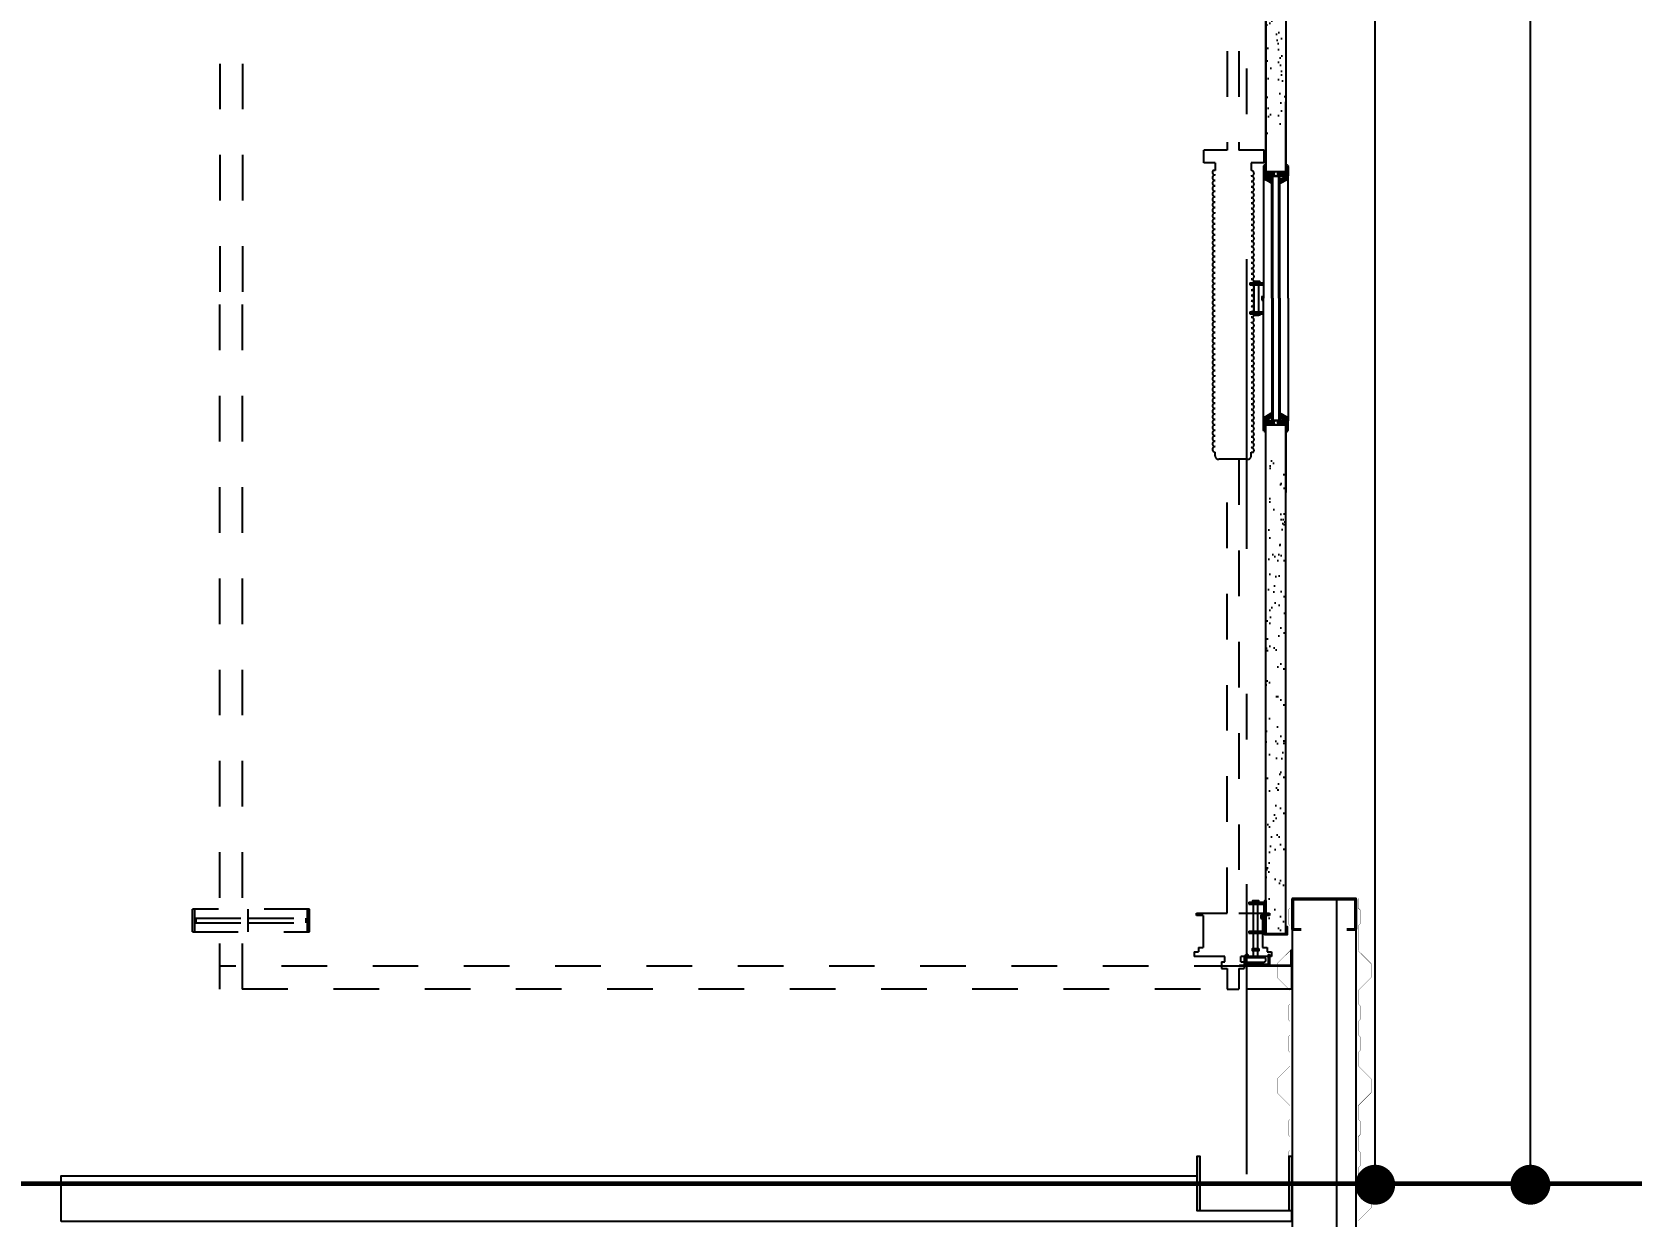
# Model space of a CAD drawing. Header units: millimetres. Extents: x -579 to 213, y -67 to 509.
# Drawn here: x -29.184 to -25.68, y 33.338 to 35.933 of the extents above; entities that cross this region are included whole.
import ezdxf
from ezdxf.xclip import XClip

# ---------------------------------------------------------------- set-up
doc = ezdxf.new("R2010")
doc.units = ezdxf.units.MM
doc.header["$LTSCALE"] = 0.1
for name, pattern in [('X REF - ANELO INST bind$0$X REF - ANELO$0$DASHDOT2', [12.7, 6.35, -3.175, 0, -3.175]), ('X REF - ANELO INST bind$0$X REF - ANELO$0$DASHED', [0.75, 0.5, -0.25]), ('X REF - ANELO INST bind$0$X REF - ANELO$0$TRAZOS', [19.05, 12.7, -6.35])]:
    doc.linetypes.add(name, pattern=pattern)
for name, color, linetype in [('00 - EJE-DIST -X-  MUROS', 92, 'Continuous'), ('X REF - ANELO INST bind$0$X REF - ANELO$0$A-CHAPA TRAPEZOIDAL', 8, 'Continuous'), ('X REF - ANELO INST bind$0$X REF - ANELO$0$A-TABIQUE PRY', 7, 'Continuous'), ('X REF - ANELO INST bind$0$X REF - ANELO$0$C-DOCK', 8, 'Continuous'), ('X REF - ANELO INST bind$0$X REF - ANELO$0$MET-COLUMNA METALICA', 7, 'Continuous'), ('X REF - ANELO INST bind$0$X REF - ANELO$0$MET-CORREAS DE CV', 7, 'Continuous'), ('X REF - ANELO INST bind$0$X REF - ANELO$0$MET-EJE CABRIADAS', 8, 'X REF - ANELO INST bind$0$X REF - ANELO$0$DASHDOT2'), ('X REF - ANELO INST bind$0$X REF - ANELO$0$MET-LANA VIDRIO', 8, 'Continuous')]:
    doc.layers.add(name, color=color, linetype=linetype)
doc.styles.add('ROMANS', font='romans.shx', dxfattribs={"width": 0.7})
doc.linetypes.add('X REF - ANELO INST bind$0$X REF - ANELO$0$REFERENCIAL CORTE TRANSVERSAL WM$0$BATTING', pattern='A,0.00254,-2.54,[134,ltypeshp.shx,S=2.54,R=0,X=-2.54,Y=0],-5.08,[134,ltypeshp.shx,S=2.54,R=180,X=2.54,Y=0],-2.54', length=10.16254)
doc.dimstyles.new('Cotas Replanteo', dxfattribs={"dimscale": 2.5, "dimtxt": 0.04, "dimasz": 0.035, "dimexe": 0.05, "dimexo": 0.05, "dimgap": 0.025, "dimtad": 1, "dimjust": 2, "dimzin": 0, "dimdsep": 46, "dimtxsty": 'ROMANS', "dimblk1": 'DOT', "dimblk2": 'OPEN90', "dimsah": 1, "dimcen": 0.12, "dimse1": 1, "dimclrd": 256, "dimclre": 256, "dimclrt": 256, "dimadec": 0, "dimazin": 0, "dimtfac": 1, "dimtix": 1, "dimtmove": 0, "dimatfit": 2, "dimldrblk": 'OPEN90', "dimfxl": 0.05, "dimtolj": 1, "dimtzin": 0, "dimlwe": 9, "dimarcsym": 1})
pattern_1 = [(45, (207.6872914, 39.7152925), (-0.000673519209, 0.000673519209), [])]
pattern_2 = [(90, (0.968357, -1.489519), (0.0021740063, 0.0010870032), [0, -0.0021740063])]
pattern_3 = [(90, (1.7830936, -1.489519), (-0.0021740063, 0.0010870032), [0, -0.0021740063])]

# ---------------------------------------------------------------- blocks, each defined once
blk = doc.blocks.new('X REF - ANELO INST bind$0$X REF - ANELO$0$COL MET 20')
at = {"layer": 'X REF - ANELO INST bind$0$X REF - ANELO$0$MET-COLUMNA METALICA'}
blk.add_hatch(color=256, dxfattribs=at).paths.add_polyline_path([(-0.0971, -0.0036, -0.414214), (-0.0935, 0), (0.0935, 0, -0.414214), (0.0971, -0.0036), (0.0971, -0.0568), (0.1045, -0.0568), (0.1045, 0.0615), (0.0971, 0.0615), (0.0971, 0.0083, -0.414214), (0.0935, 0.0047), (-0.0935, 0.0047, -0.414214), (-0.0971, 0.0083), (-0.0971, 0.0615), (-0.1045, 0.0615), (-0.1045, -0.0568), (-0.0971, -0.0568)])
blk.add_lwpolyline([(-0.0971, -0.0568), (-0.1045, -0.0568), (-0.1045, 0.0615), (-0.0971, 0.0615), (-0.0971, 0.0083, 0.414214), (-0.0935, 0.0047), (0.0935, 0.0047, 0.414214), (0.0971, 0.0083), (0.0971, 0.0615), (0.1045, 0.0615), (0.1045, -0.0568), (0.0971, -0.0568), (0.0971, -0.0036, 0.414214), (0.0935, 0), (-0.0935, 0, 0.414214), (-0.0971, -0.0036)], format="xyb", close=True, dxfattribs=at)
blk = doc.blocks.new('X REF - ANELO INST bind$0$X REF - ANELO$0$guia 2 planta')
for p, q in [((-2.5, 47.5), (20.5, 47.5)), ((-2.5, 45), (-2.5, 47.5)), ((-2.5, 45), (18, 45)), ((18, 0), (18, 45)), ((20.5, 0), (20.5, 47.5)), ((-2.5, 0), (0, 0)), ((5, -5), (13, -5)), ((5, -7.5), (13, -7.5))]:
    blk.add_line(p, q)
for centre, radius, start, end in [((5, 0), 7.5, 180, 270), ((5, 0), 5, 180, 270), ((13, 0), 7.5, 270, 0), ((13, 0), 5, 270, 0)]:
    blk.add_arc(centre, radius, start, end)
blk = doc.blocks.new('X REF - ANELO INST bind$0$X REF - ANELO$0$porton dock leveler')
at = {"layer": 'X REF - ANELO INST bind$0$X REF - ANELO$0$C-DOCK'}
h = blk.add_hatch(dxfattribs=at)
h.set_pattern_fill('ANSI31', color=256, scale=0.0003, style=0)
h.set_pattern_definition(pattern_1)
h.paths.add_polyline_path([(2.8397, 0), (2.8047, 0), (2.8047, -0.0025), (2.8372, -0.0025), (2.8372, -0.115), (2.8397, -0.115)])
h = blk.add_hatch(dxfattribs=at)
h.set_pattern_fill('AR-SAND', color=256, scale=0.001, style=0)
h.set_pattern_definition([(37.5, (273.470477, -5.519), (-0.0016000313, 0.048941324), [0, -0.038608, 0, -0.04318, 0, -0.041275]), (7.5, (273.47048, -5.519), (0.044952328, 0.07168251), [0, -0.020828, 0, -0.034798, 0, -0.013335]), (327.5, (273.439235, -5.519), (0.079099237, 0.0001437185), [0, -0.0127, 0, -0.04572, 0, -0.05969]), (317.5, (273.439235, -5.519), (0.076355645, 0.022292932), [0, -0.00635, 0, -0.029972, 0, -0.03429])])
h.paths.add_polyline_path([(0.2097, -0.0136), (-0.0168, -0.0136), (-0.0168, -0.058), (0.0231, -0.058), (0.0231, -0.05), (0.0281, -0.05), (0.0281, -0.058), (0.2097, -0.058)])
h.paths.add_polyline_path([(0.2857, -0.0136), (0.2097, -0.0136), (0.2097, -0.058), (0.2857, -0.058)])
h.paths.add_polyline_path([(1.0234, -0.0152, 0.321159), (1.0214, -0.0138), (0.2857, -0.0136), (0.2857, -0.058), (1.0102, -0.058, -0.104212), (1.0113, -0.0578, -0.060128), (1.0133, -0.058), (1.0214, -0.0578, 0.565524), (1.0233, -0.0547)])
at = {"layer": 'X REF - ANELO INST bind$0$X REF - ANELO$0$C-DOCK', "linetype": 'Continuous'}
h = blk.add_hatch(dxfattribs=at)
h.set_pattern_fill('DOTS', color=256, scale=0.034784, angle=90, style=0)
h.set_pattern_definition(pattern_3)
h.paths.add_polyline_path([(1.0875, -0.0086), (1.1073, -0.0082), (1.109, -0.0097), (1.1104, -0.0115), (1.1114, -0.0115), (1.1149, -0.0117), (1.1159, -0.0128), (1.1232, -0.0253), (1.1226, -0.0263), (1.1206, -0.0268), (1.1186, -0.0262), (1.1171, -0.0248), (1.1159, -0.0251), (1.1143, -0.0247), (1.1101, -0.0173), (1.109, -0.0172), (1.1081, -0.0178), (1.1078, -0.0305), (1.1072, -0.0317), (1.1061, -0.0326), (1.104, -0.0318), (1.1034, -0.0305), (1.1024, -0.0318), (1.1012, -0.0323), (1.0992, -0.032), (1.0986, -0.0306), (1.0985, -0.0152), (1.0977, -0.0143), (1.0971, -0.014), (1.0901, -0.0137), (1.0896, -0.0131), (1.0875, -0.0138), (1.0858, -0.0138), (1.0844, -0.0129), (1.0841, -0.0111), (1.0849, -0.01)])
h = blk.add_hatch(dxfattribs=at)
h.set_pattern_fill('DOTS', color=256, scale=0.034784, angle=90, style=0)
h.set_pattern_definition(pattern_2)
h.paths.add_polyline_path([(1.664, -0.0086), (1.6441, -0.0082), (1.6425, -0.0097), (1.6411, -0.0115), (1.64, -0.0115), (1.6365, -0.0117), (1.6356, -0.0128), (1.6283, -0.0253), (1.6289, -0.0263), (1.6309, -0.0268), (1.6328, -0.0262), (1.6344, -0.0248), (1.6356, -0.0251), (1.6371, -0.0247), (1.6414, -0.0173), (1.6425, -0.0172), (1.6434, -0.0178), (1.6437, -0.0305), (1.6443, -0.0317), (1.6453, -0.0326), (1.6475, -0.0318), (1.6481, -0.0305), (1.649, -0.0318), (1.6502, -0.0323), (1.6522, -0.032), (1.6528, -0.0306), (1.653, -0.0152), (1.6537, -0.0143), (1.6543, -0.014), (1.6614, -0.0137), (1.6618, -0.0131), (1.664, -0.0138), (1.6656, -0.0138), (1.667, -0.0129), (1.6673, -0.0111), (1.6665, -0.01)])
at = {"layer": 'X REF - ANELO INST bind$0$X REF - ANELO$0$C-DOCK'}
h = blk.add_hatch(dxfattribs=at)
h.set_pattern_fill('AR-SAND', color=256, scale=0.001, style=0)
h.set_pattern_definition([(142.5, (-270.719026, -5.519), (0.0016000313, 0.048941324), [0, -0.038608, 0, -0.04318, 0, -0.041275]), (172.5, (-270.719026, -5.519), (-0.044952328, 0.07168251), [0, -0.020828, 0, -0.034798, 0, -0.013335]), (212.5, (-270.687784, -5.519), (-0.079099237, 0.0001437185), [0, -0.0127, 0, -0.04572, 0, -0.05969]), (222.5, (-270.687784, -5.519), (-0.076355645, 0.022292932), [0, -0.00635, 0, -0.029972, 0, -0.03429])])
h.paths.add_polyline_path([(2.5417, -0.0136), (2.7682, -0.0136), (2.7682, -0.058), (2.7283, -0.058), (2.7283, -0.05), (2.7233, -0.05), (2.7233, -0.058), (2.5417, -0.058)])
h.paths.add_polyline_path([(2.4657, -0.0136), (2.5417, -0.0136), (2.5417, -0.058), (2.4657, -0.058)])
h.paths.add_polyline_path([(1.7281, -0.0152, -0.321159), (1.73, -0.0138), (2.4657, -0.0136), (2.4657, -0.058), (1.7412, -0.058, 0.104212), (1.7402, -0.0578, 0.060128), (1.7382, -0.058), (1.73, -0.0578, -0.565524), (1.7282, -0.0547)])
h = blk.add_hatch(dxfattribs=at)
h.set_pattern_fill('ANSI31', color=256, scale=0.0003, style=0)
h.set_pattern_definition(pattern_1)
h.paths.add_polyline_path([(2.7707, -0.0111), (2.7527, -0.0111), (2.7527, -0.0136), (2.7682, -0.0136), (2.7682, -0.058), (2.7312, -0.058), (2.7312, -0.06), (2.7707, -0.06)])
h.paths.add_polyline_path([(2.7312, -0.058), (2.7283, -0.058), (2.7283, -0.06), (2.7312, -0.06)])
h.paths.add_polyline_path([(2.7283, -0.058), (2.7233, -0.058), (2.7233, -0.06), (2.7283, -0.06)])
h.paths.add_polyline_path([(2.7233, -0.058), (2.6957, -0.058), (2.6957, -0.06), (2.7233, -0.06)])
at = {"layer": 'X REF - ANELO INST bind$0$X REF - ANELO$0$C-DOCK', "linetype": 'Continuous'}
h = blk.add_hatch(dxfattribs=at)
h.set_pattern_fill('DOTS', color=256, scale=0.034784, angle=90, style=0)
h.set_pattern_definition(pattern_3)
h.paths.add_polyline_path([(1.0873, -0.0631), (1.1082, -0.0631), (1.1105, -0.0597), (1.1145, -0.0599), (1.1157, -0.0594), (1.123, -0.0462), (1.1224, -0.0451), (1.1217, -0.0451), (1.12, -0.045), (1.1183, -0.0457), (1.1172, -0.0469), (1.1159, -0.0465), (1.1148, -0.0466), (1.1143, -0.0469), (1.1098, -0.0541), (1.1093, -0.0546), (1.1085, -0.0543), (1.1081, -0.0535), (1.1081, -0.041), (1.1072, -0.0398), (1.1059, -0.0392), (1.1047, -0.0395), (1.1035, -0.0404), (1.1032, -0.0414), (1.1029, -0.0401), (1.1017, -0.0393), (1.1003, -0.0392), (1.0991, -0.0398), (1.0986, -0.0407), (1.0986, -0.0561), (1.0979, -0.0573), (1.0973, -0.0578), (1.0907, -0.0578), (1.0896, -0.0582), (1.0883, -0.0579), (1.0872, -0.0578), (1.0861, -0.0578), (1.0852, -0.0581), (1.0843, -0.0593), (1.084, -0.0605), (1.0851, -0.062)])
h = blk.add_hatch(dxfattribs=at)
h.set_pattern_fill('DOTS', color=256, scale=0.034784, angle=90, style=0)
h.set_pattern_definition(pattern_2)
h.paths.add_polyline_path([(1.6641, -0.0631), (1.6432, -0.0631), (1.6409, -0.0597), (1.637, -0.0599), (1.6357, -0.0594), (1.6284, -0.0462), (1.629, -0.0451), (1.6298, -0.0451), (1.6315, -0.045), (1.6331, -0.0457), (1.6342, -0.0469), (1.6356, -0.0465), (1.6367, -0.0466), (1.6371, -0.0469), (1.6417, -0.0541), (1.6421, -0.0546), (1.6429, -0.0543), (1.6434, -0.0535), (1.6434, -0.041), (1.6443, -0.0398), (1.6455, -0.0392), (1.6467, -0.0395), (1.6479, -0.0404), (1.6482, -0.0414), (1.6486, -0.0401), (1.6498, -0.0393), (1.6511, -0.0392), (1.6524, -0.0398), (1.6528, -0.0407), (1.6528, -0.0561), (1.6536, -0.0573), (1.6542, -0.0578), (1.6608, -0.0578), (1.6618, -0.0582), (1.6632, -0.0579), (1.6643, -0.0578), (1.6653, -0.0578), (1.6662, -0.0581), (1.6672, -0.0593), (1.6675, -0.0605), (1.6664, -0.062)])
at = {"layer": 'X REF - ANELO INST bind$0$X REF - ANELO$0$C-DOCK'}
h = blk.add_hatch(dxfattribs=at)
h.set_pattern_fill('ANSI31', color=256, scale=0.0003, style=0)
h.set_pattern_definition(pattern_1)
h.paths.add_polyline_path([(2.8183, -0.05), (2.8142, -0.05), (2.8142, -0.0525), (2.8183, -0.0525)])
h.paths.add_polyline_path([(2.8372, -0.05), (2.8183, -0.05), (2.8183, -0.0525), (2.8347, -0.0525), (2.8347, -0.0975, -0.414214), (2.8297, -0.1025), (2.8217, -0.1025, -0.19064), (2.8183, -0.1011), (2.8183, -0.1042, 0.11897), (2.8217, -0.105), (2.8297, -0.105, 0.414214), (2.8372, -0.0975)])
h.paths.add_polyline_path([(2.8167, -0.0975), (2.8142, -0.0975, 0.281378), (2.8183, -0.1042), (2.8183, -0.1011, -0.207211)])
for p, q in [((0.634, -0.0136), (1.0984, -0.0136)), ((1.0984, -0.0136), (0.9497, -0.0136)), ((1.0983, -0.0579), (1.0984, -0.0136)), ((1.3757, -0.0086), (1.1072, -0.0086)), ((1.3757, -0.0086), (1.6443, -0.0086)), ((1.653, -0.0136), (1.8017, -0.0136)), ((2.1174, -0.0136), (1.653, -0.0136)), ((1.6532, -0.0579), (1.653, -0.0136)), ((2.7527, -0.0136), (2.1174, -0.0136)), ((0.634, -0.058), (1.0986, -0.058)), ((1.1072, -0.063), (1.3757, -0.063)), ((1.3417, -0.093), (1.3417, -0.063)), ((1.3437, -0.093), (1.3437, -0.063)), ((1.3442, -0.093), (1.3442, -0.063)), ((1.3462, -0.093), (1.3462, -0.063)), ((1.3717, -0.0665), (1.3712, -0.063)), ((1.3717, -0.0665), (1.3798, -0.0665)), ((1.3737, -0.0665), (1.3735, -0.063)), ((1.6443, -0.063), (1.3757, -0.063)), ((1.3777, -0.0665), (1.378, -0.063)), ((1.3798, -0.0665), (1.3802, -0.063)), ((1.4052, -0.093), (1.4052, -0.063)), ((1.4072, -0.093), (1.4072, -0.063)), ((1.4077, -0.093), (1.4077, -0.063)), ((1.4097, -0.093), (1.4097, -0.063)), ((2.1174, -0.058), (1.6529, -0.058)), ((2.7682, -0.058), (2.1174, -0.058)), ((2.6992, -0.095), (2.6992, -0.06)), ((2.6992, -0.0625), (2.7312, -0.0625)), ((2.7012, -0.095), (2.7012, -0.0625)), ((2.7017, -0.095), (2.7017, -0.0625)), ((2.7037, -0.095), (2.7037, -0.0625)), ((2.7262, -0.064), (2.7262, -0.0625)), ((2.7262, -0.064), (2.7362, -0.064)), ((2.7272, -0.0685), (2.7266, -0.064)), ((2.7272, -0.0685), (2.7352, -0.0685)), ((2.7283, -0.065), (2.7983, -0.065)), ((2.7292, -0.0685), (2.7289, -0.064)), ((2.7312, -0.0625), (2.7672, -0.0625)), ((2.7332, -0.0685), (2.7335, -0.064)), ((2.7352, -0.0685), (2.7358, -0.064)), ((2.7362, -0.064), (2.7362, -0.0625)), ((2.7627, -0.095), (2.7627, -0.0625)), ((2.7647, -0.095), (2.7647, -0.0625)), ((2.7652, -0.095), (2.7652, -0.0625)), ((2.7672, -0.095), (2.7672, -0.06)), ((2.7983, -0.055), (2.8083, -0.055)), ((2.8083, -0.045), (2.8183, -0.045)), ((2.8207, -0.0975), (2.8207, -0.0625)), ((2.8307, -0.0975), (2.8307, -0.0625)), ((1.3387, -0.083), (1.3387, -0.073)), ((1.3417, -0.093), (1.3437, -0.093)), ((1.3442, -0.073), (1.3437, -0.073)), ((1.3442, -0.083), (1.3437, -0.083)), ((1.3442, -0.093), (1.3462, -0.093)), ((1.4052, -0.073), (1.3462, -0.073)), ((1.4052, -0.083), (1.3462, -0.083)), ((1.4052, -0.093), (1.4072, -0.093)), ((1.4077, -0.073), (1.4072, -0.073)), ((1.4077, -0.083), (1.4072, -0.083)), ((1.4077, -0.093), (1.4097, -0.093)), ((1.4127, -0.083), (1.4127, -0.073)), ((2.6962, -0.085), (2.6962, -0.075)), ((2.6992, -0.095), (2.7012, -0.095)), ((2.7017, -0.075), (2.7012, -0.075)), ((2.7017, -0.085), (2.7012, -0.085)), ((2.7017, -0.095), (2.7037, -0.095)), ((2.7627, -0.075), (2.7037, -0.075)), ((2.7627, -0.085), (2.7037, -0.085)), ((2.7627, -0.095), (2.7647, -0.095)), ((2.7652, -0.075), (2.7647, -0.075)), ((2.7652, -0.085), (2.7647, -0.085)), ((2.7652, -0.095), (2.7672, -0.095)), ((2.8007, -0.075), (2.7672, -0.075)), ((2.8007, -0.085), (2.7672, -0.085)), ((2.8207, -0.075), (2.8057, -0.075)), ((2.8207, -0.085), (2.8057, -0.085)), ((2.8297, -0.105), (2.8372, -0.105))]:
    blk.add_line(p, q, dxfattribs=at)
at = {"layer": 'X REF - ANELO INST bind$0$X REF - ANELO$0$C-DOCK', "linetype": 'Continuous'}
for p, q in [((1.0851, -0.0098), (1.0871, -0.0086)), ((1.0874, -0.0086), (1.1072, -0.0086)), ((1.0913, -0.0138), (1.0964, -0.0138)), ((1.108, -0.0183), (1.108, -0.0303)), ((1.3757, -0.0268), (1.108, -0.0268)), ((1.108, -0.0292), (1.108, -0.0268)), ((1.108, -0.0292), (1.108, -0.0423)), ((1.108, -0.0423), (1.108, -0.0292)), ((1.3757, -0.0292), (1.108, -0.0292)), ((1.1096, -0.0107), (1.109, -0.0096)), ((1.1142, -0.0246), (1.1103, -0.0177)), ((1.1114, -0.0117), (1.1141, -0.0117)), ((1.1142, -0.0246), (1.1143, -0.0246)), ((1.1229, -0.0249), (1.1159, -0.0128)), ((1.1169, -0.0246), (1.117, -0.0246)), ((1.3757, -0.0268), (1.6435, -0.0268)), ((1.3757, -0.0292), (1.6435, -0.0292)), ((1.6286, -0.0249), (1.6355, -0.0128)), ((1.6345, -0.0246), (1.6345, -0.0246)), ((1.6372, -0.0246), (1.6412, -0.0177)), ((1.6372, -0.0246), (1.6372, -0.0246)), ((1.64, -0.0117), (1.6374, -0.0117)), ((1.6419, -0.0107), (1.6425, -0.0096)), ((1.6435, -0.0292), (1.6434, -0.0423)), ((1.6434, -0.0423), (1.6435, -0.0292)), ((1.6435, -0.0183), (1.6435, -0.0303)), ((1.6435, -0.0292), (1.6435, -0.0268)), ((1.6641, -0.0086), (1.6443, -0.0086)), ((1.6601, -0.0138), (1.655, -0.0138)), ((1.6664, -0.0098), (1.6643, -0.0086)), ((1.085, -0.0618), (1.087, -0.063)), ((1.0874, -0.063), (1.1072, -0.063)), ((1.0914, -0.0578), (1.0964, -0.0578)), ((1.108, -0.0533), (1.108, -0.0412)), ((1.3757, -0.0423), (1.108, -0.0423)), ((1.108, -0.0448), (1.108, -0.0423)), ((1.3757, -0.0448), (1.108, -0.0448)), ((1.1096, -0.0609), (1.109, -0.062)), ((1.1143, -0.047), (1.1103, -0.0539)), ((1.1114, -0.0599), (1.1141, -0.0599)), ((1.1143, -0.047), (1.1143, -0.047)), ((1.1229, -0.0467), (1.1159, -0.0588)), ((1.117, -0.047), (1.117, -0.047)), ((1.3757, -0.0423), (1.6434, -0.0423)), ((1.3757, -0.0448), (1.6434, -0.0448)), ((1.6285, -0.0467), (1.6355, -0.0588)), ((1.6345, -0.047), (1.6344, -0.047)), ((1.6372, -0.047), (1.6372, -0.047)), ((1.6372, -0.047), (1.6412, -0.0539)), ((1.64, -0.0599), (1.6373, -0.0599)), ((1.6418, -0.0609), (1.6424, -0.062)), ((1.6434, -0.0533), (1.6434, -0.0412)), ((1.6434, -0.0448), (1.6434, -0.0423)), ((1.664, -0.063), (1.6443, -0.063)), ((1.6601, -0.0578), (1.655, -0.0578)), ((1.6665, -0.0618), (1.6644, -0.063))]:
    blk.add_line(p, q, dxfattribs=at)
at = {"layer": 'X REF - ANELO INST bind$0$X REF - ANELO$0$C-DOCK', "color": 8, "linetype": 'X REF - ANELO INST bind$0$X REF - ANELO$0$TRAZOS'}
for p, q in [((2.8897, -0.001), (2.8397, -0.001)), ((1.7128, -0.0896), (1.7128, -0.085)), ((1.7208, -0.0896), (1.7128, -0.0896)), ((1.7287, -0.0976), (1.7287, -0.1611)), ((1.7208, -0.169), (1.7128, -0.169))]:
    blk.add_line(p, q, dxfattribs=at)
at = {"layer": 'X REF - ANELO INST bind$0$X REF - ANELO$0$C-DOCK', "color": 8, "linetype": 'Continuous'}
blk.add_line((2.8897, -0.001), (2.8397, -0.001), dxfattribs=at)
at = {"layer": 'X REF - ANELO INST bind$0$X REF - ANELO$0$C-DOCK', "color": 8, "linetype": 'X REF - ANELO INST bind$0$X REF - ANELO$0$DASHED'}
for p, q in [((2.8897, -0.001), (2.8897, -2.35)), ((1.0513, -0.0617), (1.0513, -0.1173)), ((1.0792, -0.0617), (1.0513, -0.0617)), ((1.0792, -0.0617), (1.0792, -0.0896)), ((1.0792, -0.0896), (1.0956, -0.0896)), ((0.634, -0.1173), (1.0513, -0.1173)), ((2.8397, -0.115), (2.8397, -2.35)), ((2.8897, -0.1427), (2.8897, -0.1173)), ((0.634, -0.1427), (1.0513, -0.1427)), ((1.0513, -0.1427), (1.0513, -0.194)), ((1.0792, -0.169), (1.0792, -0.194)), ((1.0792, -0.169), (1.0956, -0.169)), ((1.0956, -0.169), (1.0956, -0.1733)), ((2.8183, -0.1477), (2.8183, -0.215)), ((2.8297, -0.155), (2.8297, -0.1477)), ((2.8297, -0.155), (2.8372, -0.155)), ((2.8397, -0.155), (2.8447, -0.155)), ((2.8447, -0.155), (2.8447, -0.1427)), ((2.8447, -0.1427), (2.8897, -0.1427)), ((1.0792, -0.194), (1.0513, -0.194)), ((2.7983, -0.205), (2.8083, -0.205)), ((2.8083, -0.215), (2.8183, -0.215)), ((2.7142, -2.1531), (2.7142, -2.41)), ((2.7642, -2.1531), (2.7142, -2.1531)), ((2.7642, -2.1581), (2.7142, -2.1581)), ((2.7342, -2.2876), (2.7342, -2.1591)), ((2.7442, -2.1591), (2.7342, -2.1591)), ((2.7442, -2.1611), (2.7342, -2.1611)), ((2.7442, -2.2876), (2.7442, -2.1591)), ((2.7642, -2.41), (2.7642, -2.1531)), ((-0.1383, -2.3), (1.3757, -2.3)), ((2.8897, -2.3), (1.3757, -2.3)), ((2.7642, -2.2881), (2.7142, -2.2881)), ((2.7342, -2.404), (2.7342, -2.2881)), ((2.7442, -2.404), (2.7442, -2.2881)), ((-0.1383, -2.35), (1.3757, -2.35)), ((2.8897, -2.35), (1.3757, -2.35)), ((2.7642, -2.405), (2.7142, -2.405)), ((2.7642, -2.41), (2.7142, -2.41)), ((2.7442, -2.402), (2.7342, -2.402)), ((2.7442, -2.404), (2.7342, -2.404))]:
    blk.add_line(p, q, dxfattribs=at)
at = {"layer": 'X REF - ANELO INST bind$0$X REF - ANELO$0$C-DOCK', "color": 8}
for p, q in [((2.8183, -0.045), (2.8183, -0.1123)), ((2.8297, -0.1123), (2.8297, -0.105)), ((2.8397, -0.105), (2.8447, -0.105)), ((2.8447, -0.1173), (2.8447, -0.105)), ((2.8297, -0.1123), (2.8183, -0.1123)), ((2.8447, -0.1173), (2.8897, -0.1173)), ((2.7283, -0.195), (2.7983, -0.195))]:
    blk.add_line(p, q, dxfattribs=at)
at = {"layer": 'X REF - ANELO INST bind$0$X REF - ANELO$0$C-DOCK', "linetype": 'X REF - ANELO INST bind$0$X REF - ANELO$0$DASHED'}
blk.add_line((2.8297, -0.1477), (2.8183, -0.1477), dxfattribs=at)
at = {"layer": 'X REF - ANELO INST bind$0$X REF - ANELO$0$C-DOCK'}
for points in [[(-0.0168, -0.0136), (1.0986, -0.0136), (1.0986, -0.058), (-0.0168, -0.058)], [(2.8007, -0.073), (2.8057, -0.073), (2.8057, -0.087), (2.8007, -0.087)]]:
    blk.add_lwpolyline(points, close=True, dxfattribs=at)
at = {"layer": 'X REF - ANELO INST bind$0$X REF - ANELO$0$C-DOCK', "linetype": 'Continuous'}
for points in [[(1.0985, -0.0159, 0.000348, 0.000348, 0.414214), (1.0964, -0.0138, 0.000391, 0.000391, 1)], [(1.6529, -0.0159, 0.000348, 0.000348, -0.414214), (1.655, -0.0138, 0.000391, 0.000391, -1)], [(1.0964, -0.0578, 0.000348, 0.000348, 0.414214), (1.0985, -0.0557, 0.000401, 0.000401, 0)], [(1.655, -0.0578, 0.000348, 0.000348, -0.414214), (1.6529, -0.0557, 0.000401, 0.000401, 0)]]:
    blk.add_lwpolyline(points, format="xyseb", dxfattribs=at)
at = {"layer": 'X REF - ANELO INST bind$0$X REF - ANELO$0$C-DOCK', "linetype": 'Continuous', "const_width": 0.000401}
for points in [[(1.0985, -0.0159), (1.0985, -0.0303)], [(1.0985, -0.0413), (1.0985, -0.029)], [(1.6529, -0.0159), (1.6529, -0.0303)], [(1.6529, -0.0413), (1.6529, -0.029)], [(1.0985, -0.0557), (1.0985, -0.0413)], [(1.6529, -0.0557), (1.6529, -0.0413)]]:
    blk.add_lwpolyline(points, dxfattribs=at)
at = {"layer": 'X REF - ANELO INST bind$0$X REF - ANELO$0$C-DOCK'}
for points in [[(2.7682, -0.0136), (2.7527, -0.0136), (2.7527, -0.0111), (2.7707, -0.0111), (2.7707, -0.06), (2.6957, -0.06), (2.6957, -0.058), (2.7682, -0.058), (2.7682, -0.0136), (2.7527, -0.0136), (2.7527, -0.0111)], [(2.8372, -0.0025), (2.8047, -0.0025), (2.8047, 0), (2.8397, 0), (2.8397, -0.115), (2.8372, -0.115), (2.8372, -0.0025), (2.8047, -0.0025)], [(2.7983, -0.065), (2.7983, -0.055)], [(2.8083, -0.055), (2.8083, -0.045)], [(1.3417, -0.073), (1.3387, -0.071), (1.3387, -0.085), (1.3417, -0.083)], [(1.4097, -0.073), (1.4127, -0.071), (1.4127, -0.085), (1.4097, -0.083)], [(2.6992, -0.075), (2.6962, -0.073), (2.6962, -0.087), (2.6992, -0.085)]]:
    blk.add_lwpolyline(points, dxfattribs=at)
at = {"layer": 'X REF - ANELO INST bind$0$X REF - ANELO$0$C-DOCK', "color": 8, "linetype": 'X REF - ANELO INST bind$0$X REF - ANELO$0$DASHED'}
for points in [[(1.7287, -0.1173), (2.7233, -0.1173), (2.7233, -0.05), (2.7283, -0.05), (2.7283, -0.065)], [(2.7283, -0.195), (2.7283, -0.21), (2.7233, -0.21), (2.7233, -0.1427), (1.7287, -0.1427)], [(2.8083, -0.215), (2.8083, -0.205)]]:
    blk.add_lwpolyline(points, dxfattribs=at)
at = {"layer": 'X REF - ANELO INST bind$0$X REF - ANELO$0$C-DOCK', "color": 8}
blk.add_lwpolyline([(2.7983, -0.205), (2.7983, -0.195)], dxfattribs=at)
at = {"layer": 'X REF - ANELO INST bind$0$X REF - ANELO$0$C-DOCK', "linetype": 'Continuous'}
for centre, radius, start, end in [((1.0861, -0.0116), 0.00211, 118.9325, 232.5358), ((1.0864, -0.0112), 0.00263, 232.5358, 270), ((1.0863, -0.0055), 0.00833, 270.6353, 292.9859), ((1.0874, -0.0091), 0.000527, 90, 118.9325), ((1.0874, -0.0091), 0.000527, 90, 118.9325), ((1.0874, -0.0091), 0.000527, 90, 118.9325), ((1.0911, -0.0117), 0.00209, 222.6843, 276.3544), ((1.1009, -0.0301), 0.00237, 185.046, 354.954), ((1.1056, -0.0301), 0.00237, 185.046, 354.954), ((1.1072, -0.0107), 0.00211, 29.9367, 90), ((1.1092, -0.0183), 0.00121, 29.9367, 180), ((1.1114, -0.0096), 0.00211, 209.9367, 270), ((1.1141, -0.0138), 0.00211, 29.9367, 90), ((1.1156, -0.0233), 0.00191, 225.42, 314.58), ((1.1208, -0.0219), 0.0047, 214.9926, 290.1244), ((1.122, -0.0254), 0.00105, 270, 29.9367), ((1.6295, -0.0254), 0.00105, 150.0633, 270), ((1.6306, -0.0219), 0.0047, 249.8756, 325.0074), ((1.6358, -0.0233), 0.00191, 225.42, 314.58), ((1.6374, -0.0138), 0.00211, 90, 150.0633), ((1.64, -0.0096), 0.00211, 270, 330.0633), ((1.6422, -0.0183), 0.00121, 360, 150.0633), ((1.6443, -0.0107), 0.00211, 90, 150.0633), ((1.6458, -0.0301), 0.00237, 185.046, 354.954), ((1.6506, -0.0301), 0.00237, 185.046, 354.954), ((1.6604, -0.0117), 0.00209, 263.6456, 317.3157), ((1.6651, -0.0055), 0.00833, 247.0141, 269.3647), ((1.6641, -0.0091), 0.000527, 61.0675, 90), ((1.6641, -0.0091), 0.000527, 61.0675, 90), ((1.6641, -0.0091), 0.000527, 61.0675, 90), ((1.6651, -0.0112), 0.00263, 270, 307.4642), ((1.6654, -0.0116), 0.00211, 307.4642, 61.0675), ((1.086, -0.06), 0.00211, 127.4642, 241.0675), ((1.0863, -0.0604), 0.00263, 90, 127.4642), ((1.0863, -0.0661), 0.00833, 67.0142, 89.3647), ((1.0874, -0.0625), 0.000527, 241.0675, 270), ((1.0874, -0.0625), 0.000527, 241.0675, 270), ((1.0874, -0.0625), 0.000527, 241.0675, 270), ((1.0911, -0.0599), 0.00209, 83.6456, 137.3157), ((1.1009, -0.0415), 0.00237, 5.046, 174.954), ((1.1056, -0.0415), 0.00237, 5.046, 174.954), ((1.1072, -0.0609), 0.00211, 270, 330.0633), ((1.1092, -0.0533), 0.00121, 180, 330.0633), ((1.1114, -0.062), 0.00211, 90, 150.0633), ((1.1141, -0.0578), 0.00211, 270, 330.0633), ((1.1156, -0.0483), 0.00191, 45.42, 134.58), ((1.1209, -0.0497), 0.0047, 69.8756, 145.0074), ((1.122, -0.0462), 0.00105, 330.0633, 90), ((1.6295, -0.0462), 0.00105, 90, 209.9367), ((1.6306, -0.0497), 0.0047, 34.9926, 110.1244), ((1.6358, -0.0483), 0.00191, 45.42, 134.58), ((1.6373, -0.0578), 0.00211, 209.9367, 270), ((1.64, -0.062), 0.00211, 29.9367, 90), ((1.6422, -0.0533), 0.00121, 209.9367, 360), ((1.6443, -0.0609), 0.00211, 209.9367, 270), ((1.6458, -0.0415), 0.00237, 5.046, 174.954), ((1.6505, -0.0415), 0.00237, 5.046, 174.954), ((1.6603, -0.0599), 0.00209, 42.6843, 96.3544), ((1.6651, -0.0661), 0.00833, 90.6353, 112.9858), ((1.664, -0.0625), 0.000527, 270, 298.9325), ((1.664, -0.0625), 0.000527, 270, 298.9325), ((1.664, -0.0625), 0.000527, 270, 298.9325), ((1.6651, -0.0604), 0.00263, 52.5358, 90), ((1.6655, -0.06), 0.00211, 298.9325, 52.5358)]:
    blk.add_arc(centre, radius, start, end, dxfattribs=at)
at = {"layer": 'X REF - ANELO INST bind$0$X REF - ANELO$0$C-DOCK'}
for centre, start, end in [((2.8257, -0.0625), 0, 180), ((2.8257, -0.0975), 180, 0)]:
    blk.add_arc(centre, 0.005, start, end, dxfattribs=at)
at = {"layer": 'X REF - ANELO INST bind$0$X REF - ANELO$0$C-DOCK', "color": 8, "linetype": 'X REF - ANELO INST bind$0$X REF - ANELO$0$DASHED'}
for centre, start, end in [((1.1019, -0.0896), 0, 180), ((1.0997, -0.169), 226.2386, 0), ((1.1116, -0.169), 180, 0)]:
    blk.add_arc(centre, 0.00595, start, end, dxfattribs=at)
at = {"layer": 'X REF - ANELO INST bind$0$X REF - ANELO$0$C-DOCK', "color": 8, "linetype": 'X REF - ANELO INST bind$0$X REF - ANELO$0$TRAZOS'}
for centre, radius, start, end in [((1.1138, -0.0896), 0.00595, 0, 180), ((1.1257, -0.0896), 0.00595, 0, 180), ((1.1376, -0.0896), 0.00595, 0, 180), ((1.1495, -0.0896), 0.00595, 0, 180), ((1.1614, -0.0896), 0.00595, 0, 180), ((1.1733, -0.0896), 0.00595, 0, 180), ((1.1852, -0.0896), 0.00595, 0, 180), ((1.1971, -0.0896), 0.00595, 0, 180), ((1.209, -0.0896), 0.00595, 0, 180), ((1.221, -0.0896), 0.00595, 0, 180), ((1.2329, -0.0896), 0.00595, 0, 180), ((1.2448, -0.0896), 0.00595, 0, 180), ((1.2567, -0.0896), 0.00595, 0, 180), ((1.2686, -0.0896), 0.00595, 0, 180), ((1.2805, -0.0896), 0.00595, 0, 180), ((1.2924, -0.0896), 0.00595, 0, 180), ((1.3043, -0.0896), 0.00595, 0, 180), ((1.3162, -0.0896), 0.00595, 0, 180), ((1.3281, -0.0896), 0.00595, 0, 180), ((1.34, -0.0896), 0.00595, 0, 180), ((1.3519, -0.0896), 0.00595, 0, 180), ((1.3638, -0.0896), 0.00595, 0, 180), ((1.3757, -0.0896), 0.00595, 0, 180), ((1.3876, -0.0896), 0.00595, 0, 180), ((1.3995, -0.0896), 0.00595, 0, 180), ((1.4114, -0.0896), 0.00595, 0, 180), ((1.4233, -0.0896), 0.00595, 0, 180), ((1.4353, -0.0896), 0.00595, 0, 180), ((1.4472, -0.0896), 0.00595, 0, 180), ((1.4591, -0.0896), 0.00595, 0, 180), ((1.471, -0.0896), 0.00595, 0, 180), ((1.4829, -0.0896), 0.00595, 0, 180), ((1.4948, -0.0896), 0.00595, 0, 180), ((1.5067, -0.0896), 0.00595, 0, 180), ((1.5186, -0.0896), 0.00595, 0, 180), ((1.5305, -0.0896), 0.00595, 0, 180), ((1.5424, -0.0896), 0.00595, 0, 180), ((1.5543, -0.0896), 0.00595, 0, 180), ((1.5662, -0.0896), 0.00595, 0, 180), ((1.5781, -0.0896), 0.00595, 0, 180), ((1.59, -0.0896), 0.00595, 0, 180), ((1.6019, -0.0896), 0.00595, 0, 180), ((1.6138, -0.0896), 0.00595, 0, 180), ((1.6257, -0.0896), 0.00595, 0, 180), ((1.6376, -0.0896), 0.00595, 0, 180), ((1.6496, -0.0896), 0.00595, 0, 180), ((1.6615, -0.0896), 0.00595, 0, 180), ((1.6734, -0.0896), 0.00595, 0, 180), ((1.6853, -0.0896), 0.00595, 0, 180), ((1.6972, -0.0896), 0.00595, 0, 180), ((1.7091, -0.0896), 0.00595, 51.0826, 180), ((1.7208, -0.0976), 0.00794, 0, 90), ((1.1235, -0.169), 0.00595, 180, 0), ((1.1354, -0.169), 0.00595, 180, 0), ((1.1473, -0.169), 0.00595, 180, 0), ((1.1592, -0.169), 0.00595, 180, 0), ((1.1711, -0.169), 0.00595, 180, 0), ((1.183, -0.169), 0.00595, 180, 0), ((1.1949, -0.169), 0.00595, 180, 0), ((1.2068, -0.169), 0.00595, 180, 0), ((1.2187, -0.169), 0.00595, 180, 0), ((1.2306, -0.169), 0.00595, 180, 0), ((1.2426, -0.169), 0.00595, 180, 0), ((1.2545, -0.169), 0.00595, 180, 0), ((1.2664, -0.169), 0.00595, 180, 0), ((1.2783, -0.169), 0.00595, 180, 0), ((1.2902, -0.169), 0.00595, 180, 0), ((1.3021, -0.169), 0.00595, 180, 0), ((1.314, -0.169), 0.00595, 180, 0), ((1.3259, -0.169), 0.00595, 180, 0), ((1.3378, -0.169), 0.00595, 180, 0), ((1.3497, -0.169), 0.00595, 180, 0), ((1.3616, -0.169), 0.00595, 180, 0), ((1.3735, -0.169), 0.00595, 180, 0), ((1.3854, -0.169), 0.00595, 180, 0), ((1.3973, -0.169), 0.00595, 180, 0), ((1.4092, -0.169), 0.00595, 180, 0), ((1.4211, -0.169), 0.00595, 180, 0), ((1.433, -0.169), 0.00595, 180, 0), ((1.4449, -0.169), 0.00595, 180, 0), ((1.4569, -0.169), 0.00595, 180, 0), ((1.4688, -0.169), 0.00595, 180, 0), ((1.4807, -0.169), 0.00595, 180, 0), ((1.4926, -0.169), 0.00595, 180, 0), ((1.5045, -0.169), 0.00595, 180, 0), ((1.5164, -0.169), 0.00595, 180, 0), ((1.5283, -0.169), 0.00595, 180, 0), ((1.5402, -0.169), 0.00595, 180, 0), ((1.5521, -0.169), 0.00595, 180, 0), ((1.564, -0.169), 0.00595, 180, 0), ((1.5759, -0.169), 0.00595, 180, 0), ((1.5878, -0.169), 0.00595, 180, 0), ((1.5997, -0.169), 0.00595, 180, 0), ((1.6116, -0.169), 0.00595, 180, 0), ((1.6235, -0.169), 0.00595, 180, 0), ((1.6354, -0.169), 0.00595, 180, 0), ((1.6473, -0.169), 0.00595, 180, 0), ((1.6592, -0.169), 0.00595, 180, 0), ((1.6711, -0.169), 0.00595, 180, 0), ((1.6831, -0.169), 0.00595, 180, 0), ((1.695, -0.169), 0.00595, 180, 0), ((1.7069, -0.169), 0.00595, 180, 0), ((1.7208, -0.1611), 0.00794, 270, 0)]:
    blk.add_arc(centre, radius, start, end, dxfattribs=at)
at = {"layer": 'X REF - ANELO INST bind$0$X REF - ANELO$0$C-DOCK', "xscale": 0.001000000000000098, "yscale": 0.001000000000000098, "zscale": 0.001000000000000098}
blk.add_blockref('X REF - ANELO INST bind$0$X REF - ANELO$0$guia 2 planta', (2.8167, -0.0975), dxfattribs=at)
blk = doc.blocks.new('X REF - ANELO INST bind$0$X REF - ANELO')
at = {"layer": 'X REF - ANELO INST bind$0$X REF - ANELO$0$A-CHAPA TRAPEZOIDAL', "const_width": 0.0006, "elevation": -0.0006}
for points in [[(-26.4274, 33.9196), (-26.4274, 33.9746), (-26.4314, 33.9786), (-26.4314, 34.0092), (-26.4274, 34.0132), (-26.4274, 34.0345)], [(-26.2778, 33.9196), (-26.2778, 33.9746), (-26.2738, 33.9786), (-26.2738, 34.0092), (-26.2778, 34.0132), (-26.2778, 34.0345)]]:
    blk.add_lwpolyline(points, dxfattribs=at)
at = {"layer": 'X REF - ANELO INST bind$0$X REF - ANELO$0$A-CHAPA TRAPEZOIDAL', "elevation": -0.0006}
for points in [[(-26.4274, 33.4421, 0.0006, 0.0006, 0), (-26.4274, 33.4445, 0.0006, 0.0006, 0), (-26.4314, 33.4485, 0.0006, 0.0006, 0), (-26.4314, 33.4785, 0.0006, 0.0006, 0), (-26.4274, 33.4825, 0.0006, 0.0006, 0), (-26.4274, 33.5125, 0.0006, 0.0006, 0), (-26.4314, 33.5165, 0.0006, 0.0006, 0), (-26.4314, 33.5465, 0.0006, 0.0006, 0), (-26.4274, 33.5505, 0.0006, 0.0006, 0), (-26.4274, 33.5805, 0.0006, 0.0006, 0), (-26.4557, 33.6088, 0.0006, 0.0006, 0), (-26.4557, 33.6388, 0.0006, 0.0006, 0), (-26.4274, 33.6671, 0.0006, 0.0006, 0), (-26.4274, 33.6971, 0.0006, 0.0006, 0), (-26.4314, 33.7011, 0.0006, 0.0006, 0), (-26.4314, 33.7311, 0.0006, 0.0006, 0), (-26.4274, 33.7351, 0.0006, 0.0006, 0), (-26.4274, 33.7651, 0.0006, 0.0006, 0), (-26.4314, 33.7691, 0.0006, 0.0006, 0), (-26.4314, 33.7991, 0.0006, 0.0006, 0), (-26.4274, 33.8031, 0.0006, 0.0006, 0), (-26.4274, 33.8331, 0.0006, 0.0006, 0), (-26.4557, 33.8614, 0.0006, 0.0006, 0), (-26.4557, 33.8914, 0.0006, 0.0006, 0), (-26.4274, 33.9196, 0, 0, 0)], [(-26.2778, 33.3279, 0.0006, 0.0006, 0), (-26.2495, 33.3562, 0.0006, 0.0006, 0), (-26.2495, 33.3862, 0.0006, 0.0006, 0), (-26.2778, 33.4145, 0.0006, 0.0006, 0), (-26.2778, 33.4445, 0.0006, 0.0006, 0), (-26.2738, 33.4485, 0.0006, 0.0006, 0), (-26.2738, 33.4785, 0.0006, 0.0006, 0), (-26.2778, 33.4825, 0.0006, 0.0006, 0), (-26.2778, 33.5125, 0.0006, 0.0006, 0), (-26.2738, 33.5165, 0.0006, 0.0006, 0), (-26.2738, 33.5465, 0.0006, 0.0006, 0), (-26.2778, 33.5505, 0.0006, 0.0006, 0), (-26.2778, 33.5805, 0.0006, 0.0006, 0), (-26.2495, 33.6088, 0.0006, 0.0006, 0), (-26.2495, 33.6388, 0.0006, 0.0006, 0), (-26.2778, 33.6671, 0.0006, 0.0006, 0), (-26.2778, 33.6971, 0.0006, 0.0006, 0), (-26.2738, 33.7011, 0.0006, 0.0006, 0), (-26.2738, 33.7311, 0.0006, 0.0006, 0), (-26.2778, 33.7351, 0.0006, 0.0006, 0), (-26.2778, 33.7651, 0.0006, 0.0006, 0), (-26.2738, 33.7691, 0.0006, 0.0006, 0), (-26.2738, 33.7991, 0.0006, 0.0006, 0), (-26.2778, 33.8031, 0.0006, 0.0006, 0), (-26.2778, 33.8331, 0.0006, 0.0006, 0), (-26.2495, 33.8614, 0.0006, 0.0006, 0), (-26.2495, 33.8914, 0.0006, 0.0006, 0), (-26.2778, 33.9196, 0, 0, 0)]]:
    blk.add_lwpolyline(points, format="xyseb", dxfattribs=at)
at = {"layer": 'X REF - ANELO INST bind$0$X REF - ANELO$0$A-TABIQUE PRY'}
blk.add_lwpolyline([(-29.1206, 33.3266), (-29.1206, 33.4266), (-26.6316, 33.4266), (-26.6316, 33.3502), (-26.4244, 33.3502), (-26.4244, 33.3266), (-26.6316, 33.3266)], close=True, dxfattribs=at)
at = {"layer": 'X REF - ANELO INST bind$0$X REF - ANELO$0$MET-COLUMNA METALICA'}
for points in [[(-26.4033, 33.9645), (-26.4196, 33.9645, -0.414214), (-26.4226, 33.9675), (-26.4226, 34.0315, -0.414214), (-26.4196, 34.0345), (-26.2856, 34.0345, -0.414214), (-26.2826, 34.0315), (-26.2826, 33.9675, -0.414214), (-26.2856, 33.9645), (-26.3028, 33.9645)], [(-26.4033, 33.967), (-26.4196, 33.967, -0.414214), (-26.4201, 33.9675), (-26.4201, 34.0315, -0.414214), (-26.4196, 34.032), (-26.2856, 34.032, -0.414214), (-26.2851, 34.0315), (-26.2851, 33.9675, -0.414214), (-26.2856, 33.967), (-26.3028, 33.967)]]:
    blk.add_lwpolyline(points, format="xyb", dxfattribs=at)
at = {"layer": 'X REF - ANELO INST bind$0$X REF - ANELO$0$MET-CORREAS DE CV'}
blk.add_lwpolyline([(-26.2826, 30.8342), (-26.2826, 34.0345), (-26.4226, 34.0345), (-26.4226, 30.8342)], close=True, dxfattribs=at)
at = {"layer": 'X REF - ANELO INST bind$0$X REF - ANELO$0$MET-EJE CABRIADAS'}
for p, q in [((-26.522, -0.8196, 0.0194), (-26.522, 42.1212, 0.0194)), ((-21.2176, 33.4093, -0.0001), (-54.2799, 33.4093, -0.0001))]:
    blk.add_line(p, q, dxfattribs=at)
at = {"layer": 'X REF - ANELO INST bind$0$X REF - ANELO$0$MET-LANA VIDRIO', "linetype": 'X REF - ANELO INST bind$0$X REF - ANELO$0$REFERENCIAL CORTE TRANSVERSAL WM$0$BATTING', "ltscale": 0.025}
blk.add_lwpolyline([(-26.3252, 34.032), (-26.3251, 30.8369)], dxfattribs=at)
at = {"rotation": 270}
blk.add_blockref('X REF - ANELO INST bind$0$X REF - ANELO$0$porton dock leveler', (-26.4226, 36.7254), dxfattribs=at)
at = {"xscale": -1}
blk.add_blockref('X REF - ANELO INST bind$0$X REF - ANELO$0$COL MET 20', (-26.5271, 33.407, 0.0194), dxfattribs=at)
blk = doc.blocks.new('X REF - ANELO INST bind')
ref = blk.add_blockref('X REF - ANELO INST bind$0$X REF - ANELO', (0, 0))
XClip(ref).set_block_clipping_path([(-76.9680737415, -24.7711317477), (92.9860355418, 61.1669630168)])
blk = doc.blocks.new('_Dot')
at = {"color": 0, "linetype": 'ByBlock', "lineweight": -2}
blk.add_line((-0.5, 0), (-1, 0), dxfattribs=at)
at = {"color": 0, "linetype": 'ByBlock', "const_width": 0.5}
blk.add_lwpolyline([(-0.25, 0, 1), (0.25, 0, 1)], format="xyb", close=True, dxfattribs=at)
blk = doc.blocks.new('_Open90')
at = {"color": 0, "linetype": 'ByBlock', "lineweight": -2}
for p, q in [((-0.5, 0.5), (0, 0)), ((0, 0), (-1, 0)), ((0, 0), (-0.5, -0.5))]:
    blk.add_line(p, q, dxfattribs=at)
blk = doc.blocks.new('*D155')
at = {"layer": '00 - EJE-DIST -X-  MUROS', "lineweight": 9, "transparency": 16777216}
blk.add_line((-26.397, 37.9404), (-26.1157, 37.9404), dxfattribs=at)
at = {"layer": '00 - EJE-DIST -X-  MUROS', "lineweight": -2, "transparency": 16777216}
blk.add_line((-26.2407, 33.4945), (-26.2407, 37.8529), dxfattribs=at)
at = {"layer": 'Defpoints', "color": 0, "transparency": 16777216}
for p in [(-26.522, 37.9404, 0.0022), (-26.2407, 37.9404), (-26.2407, 33.407)]:
    blk.add_point(p, dxfattribs=at)
at = {"layer": '00 - EJE-DIST -X-  MUROS', "lineweight": -2, "transparency": 16777216, "xscale": 0.08750000000000001, "yscale": 0.08750000000000001, "zscale": 0.08750000000000001}
for name, p, rotation in [('_Open90', (-26.2407, 37.9404), 90), ('_Dot', (-26.2407, 33.407), 270)]:
    blk.add_blockref(name, p, dxfattribs=dict(at, rotation=rotation))
at = {"layer": '00 - EJE-DIST -X-  MUROS', "transparency": 16777216, "insert": (-26.3532, 37.6212), "char_height": 0.1, "attachment_point": 5, "rotation": 90, "style": 'ROMANS'}
blk.add_mtext('\\A1;4.53', dxfattribs=at)
blk = doc.blocks.new('*D156')
at = {"layer": '00 - EJE-DIST -X-  MUROS', "lineweight": 9, "transparency": 16777216}
blk.add_line((-26.397, 38.0004), (-25.7756, 38.0004), dxfattribs=at)
at = {"layer": '00 - EJE-DIST -X-  MUROS', "lineweight": -2, "transparency": 16777216}
blk.add_line((-25.9006, 33.4945), (-25.9006, 37.9129), dxfattribs=at)
at = {"layer": 'Defpoints', "color": 0, "transparency": 16777216}
for p in [(-26.522, 38.0004, 0.0022), (-25.9006, 38.0004), (-25.9444, 33.407)]:
    blk.add_point(p, dxfattribs=at)
at = {"layer": '00 - EJE-DIST -X-  MUROS', "lineweight": -2, "transparency": 16777216, "xscale": 0.08750000000000001, "yscale": 0.08750000000000001, "zscale": 0.08750000000000001}
for name, p, rotation in [('_Open90', (-25.9006, 38.0004), 90), ('_Dot', (-25.9006, 33.407), 270)]:
    blk.add_blockref(name, p, dxfattribs=dict(at, rotation=rotation))
at = {"layer": '00 - EJE-DIST -X-  MUROS', "transparency": 16777216, "insert": (-26.0131, 37.6829), "char_height": 0.1, "attachment_point": 5, "rotation": 90, "style": 'ROMANS'}
blk.add_mtext('\\A1;4.59', dxfattribs=at)
blk = doc.blocks.new('*D157')
at = {"layer": '00 - EJE-DIST -X-  MUROS', "lineweight": 9, "transparency": 16777216}
blk.add_line((-26.2972, 39.5004), (-25.4355, 39.5004), dxfattribs=at)
at = {"layer": '00 - EJE-DIST -X-  MUROS', "lineweight": -2, "transparency": 16777216}
blk.add_line((-25.5605, 33.4945), (-25.5605, 39.4129), dxfattribs=at)
at = {"layer": 'Defpoints', "color": 0, "transparency": 16777216}
for p in [(-26.4222, 39.5004, 0.0011), (-25.5605, 39.5004), (-25.5605, 33.407)]:
    blk.add_point(p, dxfattribs=at)
at = {"layer": '00 - EJE-DIST -X-  MUROS', "lineweight": -2, "transparency": 16777216, "xscale": 0.08750000000000001, "yscale": 0.08750000000000001, "zscale": 0.08750000000000001}
for name, p, rotation in [('_Open90', (-25.5605, 39.5004), 90), ('_Dot', (-25.5605, 33.407), 270)]:
    blk.add_blockref(name, p, dxfattribs=dict(at, rotation=rotation))
at = {"layer": '00 - EJE-DIST -X-  MUROS', "transparency": 16777216, "insert": (-25.673, 39.1846), "char_height": 0.1, "attachment_point": 5, "rotation": 90, "style": 'ROMANS'}
blk.add_mtext('\\A1;6.09', dxfattribs=at)
blk = doc.blocks.new('*D158')
at = {"layer": '00 - EJE-DIST -X-  MUROS', "lineweight": 9, "transparency": 16777216}
blk.add_line((-26.2976, 39.5604), (-25.0954, 39.5604), dxfattribs=at)
at = {"layer": '00 - EJE-DIST -X-  MUROS', "lineweight": -2, "transparency": 16777216}
blk.add_line((-25.2204, 33.4945), (-25.2204, 39.4729), dxfattribs=at)
at = {"layer": 'Defpoints', "color": 0, "transparency": 16777216}
for p in [(-26.4226, 39.5604, 0.0011), (-25.2204, 39.5604), (-25.2204, 33.407)]:
    blk.add_point(p, dxfattribs=at)
at = {"layer": '00 - EJE-DIST -X-  MUROS', "lineweight": -2, "transparency": 16777216, "xscale": 0.08750000000000001, "yscale": 0.08750000000000001, "zscale": 0.08750000000000001}
for name, p, rotation in [('_Open90', (-25.2204, 39.5604), 90), ('_Dot', (-25.2204, 33.407), 270)]:
    blk.add_blockref(name, p, dxfattribs=dict(at, rotation=rotation))
at = {"layer": '00 - EJE-DIST -X-  MUROS', "transparency": 16777216, "insert": (-25.3329, 39.2429), "char_height": 0.1, "attachment_point": 5, "rotation": 90, "style": 'ROMANS'}
blk.add_mtext('\\A1;6.15', dxfattribs=at)

msp = doc.modelspace()

# ---------------------------------------------------------------- linework, layer by layer
at = {"layer": '00 - EJE-DIST -X-  MUROS', "const_width": 0.01, "elevation": -0.0001}
msp.add_lwpolyline([(-50.0373, 33.4093), (-24.2415, 33.4093)], dxfattribs=at)

# ---------------------------------------------------------------- block references
msp.add_blockref('X REF - ANELO INST bind', (0, 0))

# ---------------------------------------------------------------- dimensions: what is measured, and where the dimension line sits
at = {"layer": '00 - EJE-DIST -X-  MUROS'}
for base, p1, p2, picture, middle in [((-25.2204, 39.5604, -0.0011), (-25.2204, 33.407, -0.0011), (-26.4226, 39.5604), '*D158', (-25.3329, 39.2429, -0.0011)), ((-25.5605, 39.5004, -0.0011), (-25.5605, 33.407, -0.0011), (-26.4222, 39.5004), '*D157', (-25.673, 39.1846, -0.0011)), ((-25.9006, 38.0004, -0.0011), (-25.9444, 33.407, -0.0011), (-26.522, 38.0004, 0.0011), '*D156', (-26.0131, 37.6829, -0.0011)), ((-26.2407, 37.9404, -0.0011), (-26.2407, 33.407, -0.0011), (-26.522, 37.9404, 0.0011), '*D155', (-26.3532, 37.6212, -0.0011))]:
    dim = msp.add_linear_dim(base=base, p1=p1, p2=p2, angle=90, dimstyle='Cotas Replanteo', dxfattribs=at)
    dim.commit()
    dim.dimension.update_dxf_attribs({"geometry": picture, "text_midpoint": middle})

doc.saveas('drawing.dxf')
